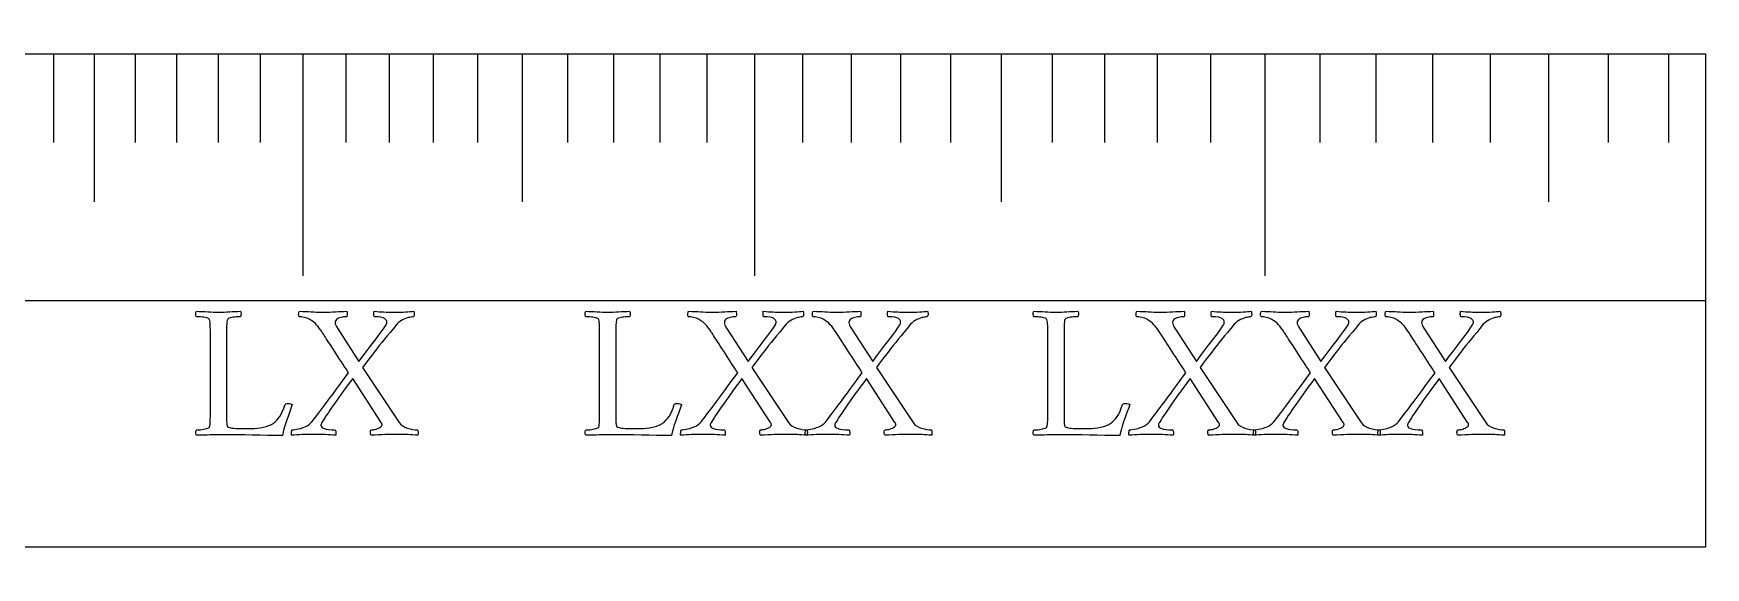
# Model space of a CAD drawing. Header units: millimetres. Extents: x -82 to 82, y -8 to 8.
# Drawn here: x 43.36 to 82.5, y -6.25 to 6.25 of the extents above; entities that cross this region are included whole.
import ezdxf

# ---------------------------------------------------------------- set-up
doc = ezdxf.new("R2010")
doc.units = ezdxf.units.MM
for name, color, linetype in [('CUT_OUTER', 1, 'Continuous'), ('ENGRAVE', 7, 'Continuous'), ('ENGRAVE_FINE', 8, 'Continuous'), ('GUIDE', 3, 'Continuous'), ('TEXT', 5, 'Continuous')]:
    doc.layers.add(name, color=color, linetype=linetype)

msp = doc.modelspace()

# ---------------------------------------------------------------- linework, layer by layer
at = {"layer": 'CUT_OUTER'}
for points in [[(5.1291, 6.2498), (5.6529, 5.775), (82.5, 5.775)], [(82.5, 5.775), (82.5, -5.775), (5.6529, -5.775), (5.1291, -6.2498)]]:
    msp.add_lwpolyline(points, dxfattribs=at)
at = {"layer": 'ENGRAVE'}
for points in [[(44.7818, 5.775), (44.7818, 2.31)], [(49.6666, 5.775), (49.6666, 0.5775)], [(54.804, 5.775), (54.804, 2.31)], [(60.2354, 5.775), (60.2354, 0.5775)], [(66.0093, 5.775), (66.0093, 2.31)], [(72.1835, 5.775), (72.1835, 0.5775)], [(78.8274, 5.775), (78.8274, 2.31)]]:
    msp.add_lwpolyline(points, dxfattribs=at)
at = {"layer": 'ENGRAVE_FINE'}
for points in [[(43.8319, 5.775), (43.8319, 3.696)], [(45.7403, 5.775), (45.7403, 3.696)], [(46.7078, 5.775), (46.7078, 3.696)], [(47.6844, 5.775), (47.6844, 3.696)], [(48.6706, 5.775), (48.6706, 3.696)], [(50.6726, 5.775), (50.6726, 3.696)], [(51.689, 5.775), (51.689, 3.696)], [(52.7162, 5.775), (52.7162, 3.696)], [(53.7544, 5.775), (53.7544, 3.696)], [(55.8653, 5.775), (55.8653, 3.696)], [(56.9387, 5.775), (56.9387, 3.696)], [(58.0246, 5.775), (58.0246, 3.696)], [(59.1233, 5.775), (59.1233, 3.696)], [(61.361, 5.775), (61.361, 3.696)], [(62.5008, 5.775), (62.5008, 3.696)], [(63.6552, 5.775), (63.6552, 3.696)], [(64.8245, 5.775), (64.8245, 3.696)], [(67.2101, 5.775), (67.2101, 3.696)], [(68.4274, 5.775), (68.4274, 3.696)], [(69.6617, 5.775), (69.6617, 3.696)], [(70.9135, 5.775), (70.9135, 3.696)], [(73.4723, 5.775), (73.4723, 3.696)], [(74.7804, 5.775), (74.7804, 3.696)], [(76.1085, 5.775), (76.1085, 3.696)], [(77.4573, 5.775), (77.4573, 3.696)], [(80.2196, 5.775), (80.2196, 3.696)], [(81.6347, 5.775), (81.6347, 3.696)]]:
    msp.add_lwpolyline(points, dxfattribs=at)
at = {"layer": 'GUIDE'}
msp.add_lwpolyline([(-82.5, 0), (82.5, 0)], dxfattribs=at)
at = {"layer": 'TEXT'}
for points in [[(47.8826, -2.6364), (47.8826, -2.6414), (47.8826, -2.6476), (47.8826, -2.6548), (47.8826, -2.6632), (47.8826, -2.6849), (47.8826, -2.7096), (47.8826, -2.7374), (47.8826, -2.7683), (47.8829, -2.8), (47.8838, -2.8303), (47.8852, -2.8592), (47.8871, -2.8868), (47.8899, -2.9108), (47.8938, -2.9292), (47.8988, -2.9421), (47.905, -2.9493), (47.9286, -2.9635), (47.9547, -2.9745), (47.9834, -2.9825), (48.0145, -2.9874), (48.0516, -2.9903), (48.0978, -2.9924), (48.1533, -2.9936), (48.218, -2.9941), (48.4639, -2.9941), (48.528, -2.9922), (48.5952, -2.9868), (48.6655, -2.9777), (48.7388, -2.965), (48.8099, -2.9484), (48.8735, -2.9276), (48.9295, -2.9025), (48.978, -2.8733), (49.0176, -2.8415), (49.0557, -2.804), (49.0925, -2.761), (49.1278, -2.7124), (49.1615, -2.6565), (49.1932, -2.5917), (49.223, -2.5179), (49.2508, -2.4352), (49.258, -2.4235), (49.2709, -2.4151), (49.2893, -2.41), (49.3134, -2.4084), (49.3502, -2.41), (49.3804, -2.4151), (49.4039, -2.4235), (49.4207, -2.4352), (49.3887, -2.526), (49.3553, -2.6196), (49.3205, -2.716), (49.2843, -2.8152), (49.2506, -2.9122), (49.2234, -3.0019), (49.2026, -3.0843), (49.1882, -3.1595), (49.0118, -3.1589), (48.8361, -3.1572), (48.6609, -3.1545), (48.4862, -3.1505), (48.3063, -3.1466), (48.1151, -3.1438), (47.9128, -3.1422), (47.6993, -3.1416), (47.6253, -3.142), (47.5551, -3.1433), (47.4889, -3.1454), (47.4266, -3.1483), (47.3657, -3.1512), (47.3037, -3.1533), (47.2405, -3.1546), (47.1762, -3.155), (47.1685, -3.1444), (47.1634, -3.1304), (47.1607, -3.1131), (47.1606, -3.0924), (47.1624, -3.0717), (47.1656, -3.0544), (47.1702, -3.0404), (47.1762, -3.0298), (47.1924, -3.0294), (47.2142, -3.0281), (47.2416, -3.0261), (47.2746, -3.0231), (47.3099, -3.0191), (47.3444, -3.0136), (47.3781, -3.0068), (47.411, -2.9985), (47.4396, -2.9893), (47.4607, -2.9795), (47.4742, -2.9692), (47.4803, -2.9583), (47.4882, -2.9295), (47.4942, -2.8968), (47.4983, -2.8602), (47.5004, -2.8197), (47.5014, -2.7764), (47.502, -2.7314), (47.5025, -2.6847), (47.5026, -2.6364), (47.5026, -0.772), (47.5025, -0.7235), (47.502, -0.6764), (47.5014, -0.6307), (47.5004, -0.5864), (47.4983, -0.5449), (47.4942, -0.5076), (47.4882, -0.4745), (47.4803, -0.4456), (47.4742, -0.433), (47.4607, -0.4221), (47.4396, -0.4129), (47.411, -0.4054), (47.3781, -0.3991), (47.3444, -0.3936), (47.3099, -0.389), (47.2746, -0.3852), (47.2416, -0.3823), (47.2142, -0.3802), (47.1924, -0.379), (47.1762, -0.3785), (47.1702, -0.3679), (47.1656, -0.354), (47.1624, -0.3366), (47.1606, -0.3159), (47.1607, -0.2953), (47.1634, -0.2779), (47.1685, -0.264), (47.1762, -0.2534), (47.243, -0.2557), (47.3092, -0.2584), (47.3749, -0.2613), (47.44, -0.2645), (47.5046, -0.2675), (47.5686, -0.2696), (47.632, -0.2708), (47.6949, -0.2712), (47.7593, -0.2708), (47.8228, -0.2696), (47.8856, -0.2675), (47.9475, -0.2645), (48.0096, -0.2613), (48.0732, -0.2584), (48.1382, -0.2557), (48.2046, -0.2534), (48.2122, -0.264), (48.2174, -0.2779), (48.2201, -0.2953), (48.2202, -0.3159), (48.2184, -0.3366), (48.2152, -0.354), (48.2106, -0.3679), (48.2046, -0.3785), (48.1883, -0.379), (48.1665, -0.3802), (48.1392, -0.3823), (48.1062, -0.3852), (48.071, -0.389), (48.0369, -0.3936), (48.0039, -0.3991), (47.9721, -0.4054), (47.9441, -0.4129), (47.9229, -0.4221), (47.9083, -0.433), (47.9005, -0.4456), (47.8945, -0.4696), (47.8899, -0.497), (47.8867, -0.5278), (47.8849, -0.5619), (47.8839, -0.5985), (47.8832, -0.6367), (47.8828, -0.6767), (47.8826, -0.7183), (47.8826, -0.725), (47.8826, -0.7317), (47.8826, -0.7385), (47.8826, -0.7452), (47.8826, -0.7519), (47.8826, -0.7586), (47.8826, -0.7653), (47.8826, -0.772)], [(50.136, -0.2712), (50.2148, -0.2708), (50.2903, -0.2696), (50.3624, -0.2675), (50.4311, -0.2645), (50.4979, -0.2613), (50.5641, -0.2584), (50.6298, -0.2557), (50.6949, -0.2534), (50.6988, -0.2645), (50.7016, -0.2802), (50.7033, -0.3003), (50.7038, -0.3249), (50.7027, -0.3484), (50.6994, -0.3651), (50.6938, -0.3752), (50.6859, -0.3785), (50.6683, -0.3792), (50.6468, -0.3813), (50.6214, -0.3848), (50.592, -0.3897), (50.5613, -0.3964), (50.5317, -0.4054), (50.5032, -0.4165), (50.4758, -0.43), (50.4523, -0.4463), (50.4356, -0.4663), (50.4255, -0.4899), (50.4222, -0.5171), (50.4255, -0.5437), (50.4356, -0.5741), (50.4523, -0.6085), (50.4758, -0.6468), (50.981, -1.4247), (51.0783, -1.2948), (51.1733, -1.1688), (51.266, -1.0467), (51.3566, -0.9285), (51.4399, -0.8187), (51.5108, -0.7217), (51.5695, -0.6376), (51.6159, -0.5663), (51.6219, -0.5551), (51.6265, -0.544), (51.6297, -0.5328), (51.6315, -0.5216), (51.6325, -0.5116), (51.6332, -0.5037), (51.6336, -0.4981), (51.6338, -0.4948), (51.6304, -0.4786), (51.6204, -0.4613), (51.6036, -0.4428), (51.5801, -0.4233), (51.5452, -0.4056), (51.4941, -0.3931), (51.4267, -0.3855), (51.3432, -0.383), (51.3372, -0.3778), (51.3326, -0.3668), (51.3293, -0.3499), (51.3275, -0.3271), (51.3271, -0.3032), (51.3281, -0.283), (51.3305, -0.2663), (51.3342, -0.2534), (51.3972, -0.2577), (51.4566, -0.2617), (51.5124, -0.2655), (51.5645, -0.269), (51.616, -0.2719), (51.6701, -0.274), (51.7267, -0.2753), (51.7858, -0.2757), (51.8674, -0.2752), (51.9423, -0.2735), (52.0105, -0.2707), (52.0719, -0.2668), (52.1275, -0.2626), (52.1781, -0.2589), (52.2237, -0.2559), (52.2642, -0.2534), (52.2682, -0.264), (52.2715, -0.2779), (52.2738, -0.2953), (52.2754, -0.3159), (52.2749, -0.3369), (52.2715, -0.3551), (52.2649, -0.3704), (52.2552, -0.383), (52.2431, -0.3837), (52.2245, -0.3858), (52.1995, -0.3893), (52.1681, -0.3942), (52.1326, -0.4015), (52.0954, -0.4121), (52.0566, -0.426), (52.0161, -0.4434), (51.9757, -0.4647), (51.9372, -0.4909), (51.9008, -0.5218), (51.8663, -0.5574), (51.7862, -0.6546), (51.7115, -0.7452), (51.642, -0.829), (51.5779, -0.9061), (51.5168, -0.9802), (51.4566, -1.0548), (51.3972, -1.1299), (51.3387, -1.2057), (51.2781, -1.2853), (51.2124, -1.3722), (51.1417, -1.4664), (51.066, -1.5678), (51.9244, -2.8555), (51.9599, -2.899), (52.0038, -2.9359), (52.056, -2.9661), (52.1166, -2.9896), (52.1801, -3.0072), (52.2407, -3.0198), (52.2986, -3.0273), (52.3536, -3.0298), (52.3593, -3.0407), (52.3631, -3.0555), (52.3649, -3.0743), (52.3648, -3.0969), (52.3635, -3.119), (52.362, -3.136), (52.3602, -3.148), (52.3581, -3.155), (52.2955, -3.1507), (52.2374, -3.1466), (52.1837, -3.1429), (52.1345, -3.1394), (52.0851, -3.1364), (52.0306, -3.1343), (51.9711, -3.1331), (51.9065, -3.1327), (51.8178, -3.1331), (51.7349, -3.1343), (51.658, -3.1364), (51.5868, -3.1394), (51.5157, -3.1429), (51.4387, -3.1466), (51.3559, -3.1507), (51.2672, -3.155), (51.2593, -3.1438), (51.2538, -3.1282), (51.2504, -3.1081), (51.2493, -3.0835), (51.2504, -3.06), (51.2538, -3.0432), (51.2593, -3.0332), (51.2672, -3.0298), (51.2827, -3.029), (51.3024, -3.0265), (51.3263, -3.0223), (51.3543, -3.0164), (51.3841, -3.0087), (51.413, -2.9991), (51.4411, -2.9875), (51.4684, -2.9739), (51.4918, -2.9587), (51.5086, -2.9421), (51.5187, -2.9241), (51.522, -2.9046), (51.5216, -2.8997), (51.5203, -2.894), (51.5182, -2.8875), (51.5153, -2.88), (51.5118, -2.8726), (51.508, -2.8661), (51.504, -2.8603), (51.4997, -2.8555), (50.8335, -1.8271), (50.7833, -1.8938), (50.7312, -1.9641), (50.6771, -2.038), (50.6211, -2.1155), (50.5645, -2.1945), (50.5088, -2.2726), (50.4539, -2.3498), (50.3998, -2.4262), (50.3481, -2.5), (50.3003, -2.5693), (50.2564, -2.6341), (50.2165, -2.6945), (50.1816, -2.7482), (50.1528, -2.7929), (50.1301, -2.8286), (50.1137, -2.8555), (50.1111, -2.8605), (50.1081, -2.8666), (50.1044, -2.8739), (50.1002, -2.8823), (50.0963, -2.8915), (50.0935, -2.9013), (50.0919, -2.9116), (50.0913, -2.9225), (50.096, -2.9422), (50.1103, -2.9611), (50.1341, -2.9791), (50.1673, -2.9963), (50.212, -3.011), (50.2701, -3.0214), (50.3417, -3.0277), (50.4266, -3.0298), (50.4326, -3.0407), (50.4372, -3.0555), (50.4405, -3.0743), (50.4423, -3.0969), (50.4427, -3.119), (50.4417, -3.136), (50.4393, -3.148), (50.4356, -3.155), (50.3749, -3.1507), (50.3137, -3.1466), (50.252, -3.1429), (50.1897, -3.1394), (50.1273, -3.1364), (50.0656, -3.1343), (50.0044, -3.1331), (49.9438, -3.1327), (49.8619, -3.1331), (49.7862, -3.1343), (49.7166, -3.1364), (49.6531, -3.1394), (49.5922, -3.1429), (49.5302, -3.1466), (49.467, -3.1507), (49.4028, -3.155), (49.3993, -3.1423), (49.3977, -3.1265), (49.3982, -3.1076), (49.4005, -3.0857), (49.4037, -3.0646), (49.4067, -3.0483), (49.4093, -3.0367), (49.4117, -3.0298), (49.4253, -3.0288), (49.448, -3.0259), (49.48, -3.021), (49.5213, -3.0142), (49.5679, -3.0047), (49.6163, -2.9918), (49.6663, -2.9756), (49.718, -2.9561), (49.7676, -2.9327), (49.8113, -2.9052), (49.8492, -2.8735), (49.8812, -2.8376), (49.9619, -2.7325), (50.0388, -2.6319), (50.1117, -2.5358), (50.1807, -2.4441), (50.2476, -2.3546), (50.3143, -2.2647), (50.3807, -2.1746), (50.4467, -2.0842), (50.5142, -1.9919), (50.5848, -1.8959), (50.6584, -1.7963), (50.7351, -1.693), (50.7087, -1.6504), (50.6787, -1.603), (50.645, -1.5509), (50.6077, -1.494), (50.5683, -1.4341), (50.5283, -1.3728), (50.4878, -1.31), (50.4467, -1.2459), (50.4059, -1.1822), (50.3663, -1.1207), (50.3277, -1.0615), (50.2903, -1.0045), (50.255, -0.9511), (50.2232, -0.9028), (50.1947, -0.8595), (50.1695, -0.8212), (50.149, -0.7899), (50.1343, -0.7675), (50.1255, -0.7541), (50.1226, -0.7496), (50.0872, -0.6946), (50.0527, -0.6457), (50.0191, -0.6029), (49.9862, -0.5663), (49.9523, -0.5336), (49.9153, -0.5026), (49.8752, -0.4733), (49.832, -0.4456), (49.8019, -0.429), (49.7699, -0.4149), (49.736, -0.4033), (49.7001, -0.3942), (49.6653, -0.3873), (49.6347, -0.3825), (49.6083, -0.3795), (49.5861, -0.3785), (49.5783, -0.3752), (49.5727, -0.3651), (49.5693, -0.3484), (49.5682, -0.3249), (49.5693, -0.3003), (49.5727, -0.2802), (49.5783, -0.2645), (49.5861, -0.2534), (49.6636, -0.2557), (49.7353, -0.2584), (49.8011, -0.2613), (49.861, -0.2645), (49.921, -0.2675), (49.9868, -0.2696), (50.0585, -0.2708), (50.136, -0.2712)], [(56.9939, -2.6364), (56.9939, -2.6414), (56.9939, -2.6476), (56.9939, -2.6548), (56.9939, -2.6632), (56.9939, -2.6849), (56.9939, -2.7096), (56.9939, -2.7374), (56.9939, -2.7683), (56.9942, -2.8), (56.995, -2.8303), (56.9964, -2.8592), (56.9984, -2.8868), (57.0012, -2.9108), (57.0051, -2.9292), (57.0101, -2.9421), (57.0163, -2.9493), (57.0399, -2.9635), (57.066, -2.9745), (57.0946, -2.9825), (57.1258, -2.9874), (57.1628, -2.9903), (57.2091, -2.9924), (57.2645, -2.9936), (57.3292, -2.9941), (57.5751, -2.9941), (57.6393, -2.9922), (57.7065, -2.9868), (57.7767, -2.9777), (57.8501, -2.965), (57.9212, -2.9484), (57.9848, -2.9276), (58.0408, -2.9025), (58.0893, -2.8733), (58.1288, -2.8415), (58.167, -2.804), (58.2037, -2.761), (58.2391, -2.7124), (58.2727, -2.6565), (58.3045, -2.5917), (58.3342, -2.5179), (58.362, -2.4352), (58.3693, -2.4235), (58.3821, -2.4151), (58.4006, -2.41), (58.4246, -2.4084), (58.4615, -2.41), (58.4917, -2.4151), (58.5151, -2.4235), (58.5319, -2.4352), (58.4999, -2.526), (58.4665, -2.6196), (58.4317, -2.716), (58.3956, -2.8152), (58.3619, -2.9122), (58.3346, -3.0019), (58.3138, -3.0843), (58.2994, -3.1595), (58.1231, -3.1589), (57.9473, -3.1572), (57.7721, -3.1545), (57.5975, -3.1505), (57.4175, -3.1466), (57.2264, -3.1438), (57.0241, -3.1422), (56.8106, -3.1416), (56.7365, -3.142), (56.6664, -3.1433), (56.6002, -3.1454), (56.5379, -3.1483), (56.4769, -3.1512), (56.4149, -3.1533), (56.3518, -3.1546), (56.2875, -3.155), (56.2798, -3.1444), (56.2746, -3.1304), (56.272, -3.1131), (56.2718, -3.0924), (56.2737, -3.0717), (56.2769, -3.0544), (56.2815, -3.0404), (56.2875, -3.0298), (56.3037, -3.0294), (56.3255, -3.0281), (56.3529, -3.0261), (56.3859, -3.0231), (56.4212, -3.0191), (56.4557, -3.0136), (56.4894, -3.0068), (56.5222, -2.9985), (56.5509, -2.9893), (56.572, -2.9795), (56.5855, -2.9692), (56.5915, -2.9583), (56.5995, -2.9295), (56.6055, -2.8968), (56.6095, -2.8602), (56.6116, -2.8197), (56.6126, -2.7764), (56.6133, -2.7314), (56.6137, -2.6847), (56.6139, -2.6364), (56.6139, -0.772), (56.6137, -0.7235), (56.6133, -0.6764), (56.6126, -0.6307), (56.6116, -0.5864), (56.6095, -0.5449), (56.6055, -0.5076), (56.5995, -0.4745), (56.5915, -0.4456), (56.5855, -0.433), (56.572, -0.4221), (56.5509, -0.4129), (56.5222, -0.4054), (56.4894, -0.3991), (56.4557, -0.3936), (56.4212, -0.389), (56.3859, -0.3852), (56.3529, -0.3823), (56.3255, -0.3802), (56.3037, -0.379), (56.2875, -0.3785), (56.2815, -0.3679), (56.2769, -0.354), (56.2737, -0.3366), (56.2718, -0.3159), (56.272, -0.2953), (56.2746, -0.2779), (56.2798, -0.264), (56.2875, -0.2534), (56.3543, -0.2557), (56.4205, -0.2584), (56.4862, -0.2613), (56.5513, -0.2645), (56.6158, -0.2675), (56.6798, -0.2696), (56.7432, -0.2708), (56.8061, -0.2712), (56.8705, -0.2708), (56.9341, -0.2696), (56.9968, -0.2675), (57.0587, -0.2645), (57.1209, -0.2613), (57.1845, -0.2584), (57.2494, -0.2557), (57.3158, -0.2534), (57.3235, -0.264), (57.3287, -0.2779), (57.3313, -0.2953), (57.3315, -0.3159), (57.3296, -0.3366), (57.3264, -0.354), (57.3218, -0.3679), (57.3158, -0.3785), (57.2996, -0.379), (57.2778, -0.3802), (57.2504, -0.3823), (57.2175, -0.3852), (57.1822, -0.389), (57.1482, -0.3936), (57.1152, -0.3991), (57.0833, -0.4054), (57.0554, -0.4129), (57.0341, -0.4221), (57.0196, -0.433), (57.0118, -0.4456), (57.0058, -0.4696), (57.0012, -0.497), (56.998, -0.5278), (56.9961, -0.5619), (56.9952, -0.5985), (56.9945, -0.6367), (56.994, -0.6767), (56.9939, -0.7183), (56.9939, -0.725), (56.9939, -0.7317), (56.9939, -0.7385), (56.9939, -0.7452), (56.9939, -0.7519), (56.9939, -0.7586), (56.9939, -0.7653), (56.9939, -0.772)], [(59.2473, -0.2712), (59.3261, -0.2708), (59.4015, -0.2696), (59.4736, -0.2675), (59.5424, -0.2645), (59.6091, -0.2613), (59.6754, -0.2584), (59.741, -0.2557), (59.8061, -0.2534), (59.8101, -0.2645), (59.8128, -0.2802), (59.8145, -0.3003), (59.8151, -0.3249), (59.814, -0.3484), (59.8106, -0.3651), (59.805, -0.3752), (59.7972, -0.3785), (59.7796, -0.3792), (59.7581, -0.3813), (59.7326, -0.3848), (59.7033, -0.3897), (59.6726, -0.3964), (59.643, -0.4054), (59.6144, -0.4165), (59.5871, -0.43), (59.5636, -0.4463), (59.5468, -0.4663), (59.5368, -0.4899), (59.5334, -0.5171), (59.5368, -0.5437), (59.5468, -0.5741), (59.5636, -0.6085), (59.5871, -0.6468), (60.0923, -1.4247), (60.1895, -1.2948), (60.2845, -1.1688), (60.3773, -1.0467), (60.4678, -0.9285), (60.5511, -0.8187), (60.6221, -0.7217), (60.6808, -0.6376), (60.7272, -0.5663), (60.7332, -0.5551), (60.7378, -0.544), (60.741, -0.5328), (60.7428, -0.5216), (60.7438, -0.5116), (60.7445, -0.5037), (60.7449, -0.4981), (60.745, -0.4948), (60.7417, -0.4786), (60.7316, -0.4613), (60.7149, -0.4428), (60.6914, -0.4233), (60.6565, -0.4056), (60.6053, -0.3931), (60.538, -0.3855), (60.4544, -0.383), (60.4484, -0.3778), (60.4438, -0.3668), (60.4406, -0.3499), (60.4388, -0.3271), (60.4384, -0.3032), (60.4393, -0.283), (60.4417, -0.2663), (60.4455, -0.2534), (60.5085, -0.2577), (60.5679, -0.2617), (60.6236, -0.2655), (60.6757, -0.269), (60.7273, -0.2719), (60.7814, -0.274), (60.838, -0.2753), (60.8971, -0.2757), (60.9787, -0.2752), (61.0535, -0.2735), (61.1217, -0.2707), (61.1832, -0.2668), (61.2388, -0.2626), (61.2894, -0.2589), (61.3349, -0.2559), (61.3755, -0.2534), (61.3795, -0.264), (61.3827, -0.2779), (61.3851, -0.2953), (61.3866, -0.3159), (61.3862, -0.3369), (61.3827, -0.3551), (61.3761, -0.3704), (61.3665, -0.383), (61.3544, -0.3837), (61.3358, -0.3858), (61.3108, -0.3893), (61.2793, -0.3942), (61.2438, -0.4015), (61.2067, -0.4121), (61.1678, -0.426), (61.1273, -0.4434), (61.0869, -0.4647), (61.0485, -0.4909), (61.012, -0.5218), (60.9775, -0.5574), (60.8975, -0.6546), (60.8227, -0.7452), (60.7533, -0.829), (60.6892, -0.9061), (60.6281, -0.9802), (60.5679, -1.0548), (60.5085, -1.1299), (60.45, -1.2057), (60.3893, -1.2853), (60.3237, -1.3722), (60.253, -1.4664), (60.1772, -1.5678), (61.0357, -2.8555), (61.0711, -2.899), (61.115, -2.9359), (61.1673, -2.9661), (61.2279, -2.9896), (61.2913, -3.0072), (61.352, -3.0198), (61.4098, -3.0273), (61.4649, -3.0298), (61.4706, -3.0407), (61.4744, -3.0555), (61.4762, -3.0743), (61.476, -3.0969), (61.4748, -3.119), (61.4733, -3.136), (61.4714, -3.148), (61.4693, -3.155), (61.4067, -3.1507), (61.3486, -3.1466), (61.295, -3.1429), (61.2458, -3.1394), (61.1963, -3.1364), (61.1418, -3.1343), (61.0823, -3.1331), (61.0178, -3.1327), (60.9291, -3.1331), (60.8462, -3.1343), (60.7692, -3.1364), (60.6981, -3.1394), (60.627, -3.1429), (60.55, -3.1466), (60.4671, -3.1507), (60.3784, -3.155), (60.3706, -3.1438), (60.365, -3.1282), (60.3617, -3.1081), (60.3605, -3.0835), (60.3617, -3.06), (60.365, -3.0432), (60.3706, -3.0332), (60.3784, -3.0298), (60.3939, -3.029), (60.4136, -3.0265), (60.4375, -3.0223), (60.4656, -3.0164), (60.4954, -3.0087), (60.5243, -2.9991), (60.5524, -2.9875), (60.5796, -2.9739), (60.6031, -2.9587), (60.6199, -2.9421), (60.6299, -2.9241), (60.6333, -2.9046), (60.6329, -2.8997), (60.6316, -2.894), (60.6295, -2.8875), (60.6266, -2.88), (60.6231, -2.8726), (60.6193, -2.8661), (60.6152, -2.8603), (60.6109, -2.8555), (59.9447, -1.8271), (59.8946, -1.8938), (59.8425, -1.9641), (59.7884, -2.038), (59.7324, -2.1155), (59.6758, -2.1945), (59.62, -2.2726), (59.5651, -2.3498), (59.5111, -2.4262), (59.4594, -2.5), (59.4116, -2.5693), (59.3677, -2.6341), (59.3277, -2.6945), (59.2928, -2.7482), (59.264, -2.7929), (59.2414, -2.8286), (59.2249, -2.8555), (59.2224, -2.8605), (59.2193, -2.8666), (59.2157, -2.8739), (59.2115, -2.8823), (59.2076, -2.8915), (59.2048, -2.9013), (59.2031, -2.9116), (59.2026, -2.9225), (59.2073, -2.9422), (59.2216, -2.9611), (59.2453, -2.9791), (59.2786, -2.9963), (59.3233, -3.011), (59.3814, -3.0214), (59.4529, -3.0277), (59.5379, -3.0298), (59.5439, -3.0407), (59.5485, -3.0555), (59.5517, -3.0743), (59.5535, -3.0969), (59.554, -3.119), (59.553, -3.136), (59.5506, -3.148), (59.5468, -3.155), (59.4862, -3.1507), (59.425, -3.1466), (59.3632, -3.1429), (59.3009, -3.1394), (59.2386, -3.1364), (59.1769, -3.1343), (59.1157, -3.1331), (59.055, -3.1327), (58.9731, -3.1331), (58.8974, -3.1343), (58.8278, -3.1364), (58.7644, -3.1394), (58.7035, -3.1429), (58.6415, -3.1466), (58.5783, -3.1507), (58.514, -3.155), (58.5105, -3.1423), (58.509, -3.1265), (58.5094, -3.1076), (58.5118, -3.0857), (58.515, -3.0646), (58.5179, -3.0483), (58.5206, -3.0367), (58.523, -3.0298), (58.5365, -3.0288), (58.5593, -3.0259), (58.5913, -3.021), (58.6325, -3.0142), (58.6792, -3.0047), (58.7275, -2.9918), (58.7775, -2.9756), (58.8292, -2.9561), (58.8788, -2.9327), (58.9226, -2.9052), (58.9604, -2.8735), (58.9924, -2.8376), (59.0732, -2.7325), (59.15, -2.6319), (59.223, -2.5358), (59.292, -2.4441), (59.3589, -2.3546), (59.4255, -2.2647), (59.4919, -2.1746), (59.558, -2.0842), (59.6255, -1.9919), (59.696, -1.8959), (59.7697, -1.7963), (59.8464, -1.693), (59.82, -1.6504), (59.7899, -1.603), (59.7563, -1.5509), (59.719, -1.494), (59.6796, -1.4341), (59.6396, -1.3728), (59.5991, -1.31), (59.558, -1.2459), (59.5172, -1.1822), (59.4775, -1.1207), (59.439, -1.0615), (59.4015, -1.0045), (59.3663, -0.9511), (59.3345, -0.9028), (59.306, -0.8595), (59.2808, -0.8212), (59.2603, -0.7899), (59.2456, -0.7675), (59.2368, -0.7541), (59.2339, -0.7496), (59.1985, -0.6946), (59.164, -0.6457), (59.1303, -0.6029), (59.0975, -0.5663), (59.0635, -0.5336), (59.0265, -0.5026), (58.9864, -0.4733), (58.9432, -0.4456), (58.9132, -0.429), (58.8812, -0.4149), (58.8473, -0.4033), (58.8114, -0.3942), (58.7766, -0.3873), (58.746, -0.3825), (58.7196, -0.3795), (58.6973, -0.3785), (58.6895, -0.3752), (58.6839, -0.3651), (58.6806, -0.3484), (58.6795, -0.3249), (58.6806, -0.3003), (58.6839, -0.2802), (58.6895, -0.2645), (58.6973, -0.2534), (58.7749, -0.2557), (58.8466, -0.2584), (58.9124, -0.2613), (58.9723, -0.2645), (59.0322, -0.2675), (59.0981, -0.2696), (59.1697, -0.2708), (59.2473, -0.2712)], [(62.1623, -0.2712), (62.2411, -0.2708), (62.3166, -0.2696), (62.3887, -0.2675), (62.4574, -0.2645), (62.5242, -0.2613), (62.5904, -0.2584), (62.6561, -0.2557), (62.7212, -0.2534), (62.7251, -0.2645), (62.7279, -0.2802), (62.7296, -0.3003), (62.7302, -0.3249), (62.729, -0.3484), (62.7257, -0.3651), (62.7201, -0.3752), (62.7123, -0.3785), (62.6947, -0.3792), (62.6731, -0.3813), (62.6477, -0.3848), (62.6184, -0.3897), (62.5876, -0.3964), (62.558, -0.4054), (62.5295, -0.4165), (62.5021, -0.43), (62.4787, -0.4463), (62.4619, -0.4663), (62.4518, -0.4899), (62.4485, -0.5171), (62.4518, -0.5437), (62.4619, -0.5741), (62.4787, -0.6085), (62.5021, -0.6468), (63.0074, -1.4247), (63.1046, -1.2948), (63.1996, -1.1688), (63.2924, -1.0467), (63.3829, -0.9285), (63.4662, -0.8187), (63.5372, -0.7217), (63.5958, -0.6376), (63.6422, -0.5663), (63.6482, -0.5551), (63.6528, -0.544), (63.6561, -0.5328), (63.6579, -0.5216), (63.6589, -0.5116), (63.6596, -0.5037), (63.66, -0.4981), (63.6601, -0.4948), (63.6568, -0.4786), (63.6467, -0.4613), (63.6299, -0.4428), (63.6065, -0.4233), (63.5715, -0.4056), (63.5204, -0.3931), (63.4531, -0.3855), (63.3695, -0.383), (63.3635, -0.3778), (63.3589, -0.3668), (63.3557, -0.3499), (63.3539, -0.3271), (63.3534, -0.3032), (63.3544, -0.283), (63.3568, -0.2663), (63.3606, -0.2534), (63.4236, -0.2577), (63.483, -0.2617), (63.5387, -0.2655), (63.5908, -0.269), (63.6424, -0.2719), (63.6964, -0.274), (63.753, -0.2753), (63.8121, -0.2757), (63.8937, -0.2752), (63.9686, -0.2735), (64.0368, -0.2707), (64.0983, -0.2668), (64.1539, -0.2626), (64.2045, -0.2589), (64.25, -0.2559), (64.2905, -0.2534), (64.2946, -0.264), (64.2978, -0.2779), (64.3002, -0.2953), (64.3017, -0.3159), (64.3013, -0.3369), (64.2978, -0.3551), (64.2912, -0.3704), (64.2816, -0.383), (64.2694, -0.3837), (64.2508, -0.3858), (64.2258, -0.3893), (64.1944, -0.3942), (64.1589, -0.4015), (64.1217, -0.4121), (64.0829, -0.426), (64.0424, -0.4434), (64.002, -0.4647), (63.9636, -0.4909), (63.9271, -0.5218), (63.8926, -0.5574), (63.8125, -0.6546), (63.7378, -0.7452), (63.6684, -0.829), (63.6042, -0.9061), (63.5432, -0.9802), (63.483, -1.0548), (63.4236, -1.1299), (63.365, -1.2057), (63.3044, -1.2853), (63.2387, -1.3722), (63.168, -1.4664), (63.0923, -1.5678), (63.9507, -2.8555), (63.9862, -2.899), (64.0301, -2.9359), (64.0823, -2.9661), (64.143, -2.9896), (64.2064, -3.0072), (64.267, -3.0198), (64.3249, -3.0273), (64.3799, -3.0298), (64.3857, -3.0407), (64.3894, -3.0555), (64.3913, -3.0743), (64.3911, -3.0969), (64.3899, -3.119), (64.3883, -3.136), (64.3865, -3.148), (64.3844, -3.155), (64.3218, -3.1507), (64.2637, -3.1466), (64.21, -3.1429), (64.1609, -3.1394), (64.1114, -3.1364), (64.0569, -3.1343), (63.9974, -3.1331), (63.9328, -3.1327), (63.8441, -3.1331), (63.7613, -3.1343), (63.6843, -3.1364), (63.6132, -3.1394), (63.5421, -3.1429), (63.4651, -3.1466), (63.3822, -3.1507), (63.2935, -3.155), (63.2857, -3.1438), (63.2801, -3.1282), (63.2767, -3.1081), (63.2756, -3.0835), (63.2767, -3.06), (63.2801, -3.0432), (63.2857, -3.0332), (63.2935, -3.0298), (63.309, -3.029), (63.3287, -3.0265), (63.3526, -3.0223), (63.3807, -3.0164), (63.4104, -3.0087), (63.4394, -2.9991), (63.4674, -2.9875), (63.4947, -2.9739), (63.5182, -2.9587), (63.5349, -2.9421), (63.545, -2.9241), (63.5483, -2.9046), (63.5479, -2.8997), (63.5467, -2.894), (63.5446, -2.8875), (63.5416, -2.88), (63.5381, -2.8726), (63.5344, -2.8661), (63.5303, -2.8603), (63.526, -2.8555), (62.8598, -1.8271), (62.8097, -1.8938), (62.7575, -1.9641), (62.7035, -2.038), (62.6474, -2.1155), (62.5909, -2.1945), (62.5351, -2.2726), (62.4802, -2.3498), (62.4261, -2.4262), (62.3744, -2.5), (62.3266, -2.5693), (62.2828, -2.6341), (62.2428, -2.6945), (62.2079, -2.7482), (62.1791, -2.7929), (62.1565, -2.8286), (62.14, -2.8555), (62.1375, -2.8605), (62.1344, -2.8666), (62.1308, -2.8739), (62.1266, -2.8823), (62.1227, -2.8915), (62.1199, -2.9013), (62.1182, -2.9116), (62.1176, -2.9225), (62.1224, -2.9422), (62.1366, -2.9611), (62.1604, -2.9791), (62.1936, -2.9963), (62.2383, -3.011), (62.2965, -3.0214), (62.368, -3.0277), (62.453, -3.0298), (62.459, -3.0407), (62.4636, -3.0555), (62.4668, -3.0743), (62.4686, -3.0969), (62.469, -3.119), (62.468, -3.136), (62.4657, -3.148), (62.4619, -3.155), (62.4013, -3.1507), (62.3401, -3.1466), (62.2783, -3.1429), (62.216, -3.1394), (62.1537, -3.1364), (62.0919, -3.1343), (62.0307, -3.1331), (61.9701, -3.1327), (61.8882, -3.1331), (61.8125, -3.1343), (61.7429, -3.1364), (61.6795, -3.1394), (61.6186, -3.1429), (61.5565, -3.1466), (61.4934, -3.1507), (61.4291, -3.155), (61.4256, -3.1423), (61.4241, -3.1265), (61.4245, -3.1076), (61.4269, -3.0857), (61.4301, -3.0646), (61.433, -3.0483), (61.4357, -3.0367), (61.438, -3.0298), (61.4516, -3.0288), (61.4744, -3.0259), (61.5064, -3.021), (61.5476, -3.0142), (61.5942, -3.0047), (61.6426, -2.9918), (61.6926, -2.9756), (61.7443, -2.9561), (61.7939, -2.9327), (61.8376, -2.9052), (61.8755, -2.8735), (61.9075, -2.8376), (61.9883, -2.7325), (62.0651, -2.6319), (62.138, -2.5358), (62.2071, -2.4441), (62.274, -2.3546), (62.3406, -2.2647), (62.407, -2.1746), (62.4731, -2.0842), (62.5406, -1.9919), (62.6111, -1.8959), (62.6847, -1.7963), (62.7615, -1.693), (62.735, -1.6504), (62.705, -1.603), (62.6713, -1.5509), (62.634, -1.494), (62.5946, -1.4341), (62.5547, -1.3728), (62.5141, -1.31), (62.4731, -1.2459), (62.4323, -1.1822), (62.3926, -1.1207), (62.354, -1.0615), (62.3166, -1.0045), (62.2814, -0.9511), (62.2495, -0.9028), (62.221, -0.8595), (62.1959, -0.8212), (62.1753, -0.7899), (62.1607, -0.7675), (62.1519, -0.7541), (62.1489, -0.7496), (62.1136, -0.6946), (62.0791, -0.6457), (62.0454, -0.6029), (62.0126, -0.5663), (61.9786, -0.5336), (61.9416, -0.5026), (61.9015, -0.4733), (61.8583, -0.4456), (61.8283, -0.429), (61.7963, -0.4149), (61.7623, -0.4033), (61.7264, -0.3942), (61.6916, -0.3873), (61.661, -0.3825), (61.6346, -0.3795), (61.6124, -0.3785), (61.6046, -0.3752), (61.599, -0.3651), (61.5956, -0.3484), (61.5945, -0.3249), (61.5956, -0.3003), (61.599, -0.2802), (61.6046, -0.2645), (61.6124, -0.2534), (61.69, -0.2557), (61.7616, -0.2584), (61.8274, -0.2613), (61.8874, -0.2645), (61.9473, -0.2675), (62.0131, -0.2696), (62.0848, -0.2708), (62.1623, -0.2712)], [(67.4846, -2.6364), (67.4846, -2.6414), (67.4846, -2.6476), (67.4846, -2.6548), (67.4846, -2.6632), (67.4846, -2.6849), (67.4846, -2.7096), (67.4846, -2.7374), (67.4846, -2.7683), (67.4848, -2.8), (67.4857, -2.8303), (67.4871, -2.8592), (67.489, -2.8868), (67.4918, -2.9108), (67.4957, -2.9292), (67.5008, -2.9421), (67.5069, -2.9493), (67.5305, -2.9635), (67.5567, -2.9745), (67.5853, -2.9825), (67.6165, -2.9874), (67.6535, -2.9903), (67.6997, -2.9924), (67.7552, -2.9936), (67.8199, -2.9941), (68.0658, -2.9941), (68.1299, -2.9922), (68.1971, -2.9868), (68.2674, -2.9777), (68.3407, -2.965), (68.4119, -2.9484), (68.4754, -2.9276), (68.5315, -2.9025), (68.5799, -2.8733), (68.6195, -2.8415), (68.6576, -2.804), (68.6944, -2.761), (68.7297, -2.7124), (68.7634, -2.6565), (68.7951, -2.5917), (68.8249, -2.5179), (68.8527, -2.4352), (68.8599, -2.4235), (68.8728, -2.4151), (68.8912, -2.41), (68.9153, -2.4084), (68.9522, -2.41), (68.9823, -2.4151), (69.0058, -2.4235), (69.0226, -2.4352), (68.9906, -2.526), (68.9572, -2.6196), (68.9224, -2.716), (68.8862, -2.8152), (68.8525, -2.9122), (68.8253, -3.0019), (68.8045, -3.0843), (68.7901, -3.1595), (68.6138, -3.1589), (68.438, -3.1572), (68.2628, -3.1545), (68.0881, -3.1505), (67.9082, -3.1466), (67.717, -3.1438), (67.5147, -3.1422), (67.3012, -3.1416), (67.2272, -3.142), (67.1571, -3.1433), (67.0908, -3.1454), (67.0285, -3.1483), (66.9676, -3.1512), (66.9056, -3.1533), (66.8424, -3.1546), (66.7781, -3.155), (66.7705, -3.1444), (66.7653, -3.1304), (66.7626, -3.1131), (66.7625, -3.0924), (66.7643, -3.0717), (66.7675, -3.0544), (66.7721, -3.0404), (66.7781, -3.0298), (66.7944, -3.0294), (66.8161, -3.0281), (66.8435, -3.0261), (66.8765, -3.0231), (66.9119, -3.0191), (66.9464, -3.0136), (66.98, -3.0068), (67.0129, -2.9985), (67.0415, -2.9893), (67.0626, -2.9795), (67.0762, -2.9692), (67.0822, -2.9583), (67.0901, -2.9295), (67.0961, -2.8968), (67.1002, -2.8602), (67.1023, -2.8197), (67.1033, -2.7764), (67.104, -2.7314), (67.1044, -2.6847), (67.1045, -2.6364), (67.1045, -0.772), (67.1044, -0.7235), (67.104, -0.6764), (67.1033, -0.6307), (67.1023, -0.5864), (67.1002, -0.5449), (67.0961, -0.5076), (67.0901, -0.4745), (67.0822, -0.4456), (67.0762, -0.433), (67.0626, -0.4221), (67.0415, -0.4129), (67.0129, -0.4054), (66.98, -0.3991), (66.9464, -0.3936), (66.9119, -0.389), (66.8765, -0.3852), (66.8435, -0.3823), (66.8161, -0.3802), (66.7944, -0.379), (66.7781, -0.3785), (66.7721, -0.3679), (66.7675, -0.354), (66.7643, -0.3366), (66.7625, -0.3159), (66.7626, -0.2953), (66.7653, -0.2779), (66.7705, -0.264), (66.7781, -0.2534), (66.8449, -0.2557), (66.9112, -0.2584), (66.9768, -0.2613), (67.0419, -0.2645), (67.1065, -0.2675), (67.1705, -0.2696), (67.2339, -0.2708), (67.2968, -0.2712), (67.3612, -0.2708), (67.4248, -0.2696), (67.4875, -0.2675), (67.5494, -0.2645), (67.6116, -0.2613), (67.6751, -0.2584), (67.7401, -0.2557), (67.8065, -0.2534), (67.8142, -0.264), (67.8193, -0.2779), (67.822, -0.2953), (67.8221, -0.3159), (67.8203, -0.3366), (67.8171, -0.354), (67.8125, -0.3679), (67.8065, -0.3785), (67.7903, -0.379), (67.7685, -0.3802), (67.7411, -0.3823), (67.7081, -0.3852), (67.6729, -0.389), (67.6388, -0.3936), (67.6058, -0.3991), (67.574, -0.4054), (67.546, -0.4129), (67.5248, -0.4221), (67.5103, -0.433), (67.5024, -0.4456), (67.4964, -0.4696), (67.4918, -0.497), (67.4886, -0.5278), (67.4868, -0.5619), (67.4858, -0.5985), (67.4851, -0.6367), (67.4847, -0.6767), (67.4846, -0.7183), (67.4846, -0.725), (67.4846, -0.7317), (67.4846, -0.7385), (67.4846, -0.7452), (67.4846, -0.7519), (67.4846, -0.7586), (67.4846, -0.7653), (67.4846, -0.772)], [(69.7379, -0.2712), (69.8167, -0.2708), (69.8922, -0.2696), (69.9643, -0.2675), (70.033, -0.2645), (70.0998, -0.2613), (70.166, -0.2584), (70.2317, -0.2557), (70.2968, -0.2534), (70.3007, -0.2645), (70.3035, -0.2802), (70.3052, -0.3003), (70.3057, -0.3249), (70.3046, -0.3484), (70.3013, -0.3651), (70.2957, -0.3752), (70.2879, -0.3785), (70.2703, -0.3792), (70.2487, -0.3813), (70.2233, -0.3848), (70.194, -0.3897), (70.1632, -0.3964), (70.1336, -0.4054), (70.1051, -0.4165), (70.0777, -0.43), (70.0542, -0.4463), (70.0375, -0.4663), (70.0274, -0.4899), (70.0241, -0.5171), (70.0274, -0.5437), (70.0375, -0.5741), (70.0542, -0.6085), (70.0777, -0.6468), (70.5829, -1.4247), (70.6802, -1.2948), (70.7752, -1.1688), (70.868, -1.0467), (70.9585, -0.9285), (71.0418, -0.8187), (71.1127, -0.7217), (71.1714, -0.6376), (71.2178, -0.5663), (71.2238, -0.5551), (71.2284, -0.544), (71.2316, -0.5328), (71.2335, -0.5216), (71.2344, -0.5116), (71.2351, -0.5037), (71.2356, -0.4981), (71.2357, -0.4948), (71.2323, -0.4786), (71.2223, -0.4613), (71.2055, -0.4428), (71.182, -0.4233), (71.1471, -0.4056), (71.096, -0.3931), (71.0286, -0.3855), (70.9451, -0.383), (70.9391, -0.3778), (70.9345, -0.3668), (70.9313, -0.3499), (70.9294, -0.3271), (70.929, -0.3032), (70.93, -0.283), (70.9324, -0.2663), (70.9361, -0.2534), (70.9992, -0.2577), (71.0585, -0.2617), (71.1143, -0.2655), (71.1664, -0.269), (71.218, -0.2719), (71.272, -0.274), (71.3286, -0.2753), (71.3877, -0.2757), (71.4693, -0.2752), (71.5442, -0.2735), (71.6124, -0.2707), (71.6739, -0.2668), (71.7295, -0.2626), (71.78, -0.2589), (71.8256, -0.2559), (71.8661, -0.2534), (71.8702, -0.264), (71.8734, -0.2779), (71.8757, -0.2953), (71.8773, -0.3159), (71.8769, -0.3369), (71.8734, -0.3551), (71.8668, -0.3704), (71.8572, -0.383), (71.845, -0.3837), (71.8264, -0.3858), (71.8014, -0.3893), (71.77, -0.3942), (71.7345, -0.4015), (71.6973, -0.4121), (71.6585, -0.426), (71.618, -0.4434), (71.5776, -0.4647), (71.5392, -0.4909), (71.5027, -0.5218), (71.4682, -0.5574), (71.3881, -0.6546), (71.3134, -0.7452), (71.2439, -0.829), (71.1798, -0.9061), (71.1188, -0.9802), (71.0585, -1.0548), (70.9992, -1.1299), (70.9406, -1.2057), (70.88, -1.2853), (70.8143, -1.3722), (70.7436, -1.4664), (70.6679, -1.5678), (71.5263, -2.8555), (71.5618, -2.899), (71.6057, -2.9359), (71.6579, -2.9661), (71.7186, -2.9896), (71.782, -3.0072), (71.8426, -3.0198), (71.9005, -3.0273), (71.9555, -3.0298), (71.9613, -3.0407), (71.965, -3.0555), (71.9668, -3.0743), (71.9667, -3.0969), (71.9654, -3.119), (71.9639, -3.136), (71.9621, -3.148), (71.96, -3.155), (71.8974, -3.1507), (71.8393, -3.1466), (71.7856, -3.1429), (71.7364, -3.1394), (71.687, -3.1364), (71.6325, -3.1343), (71.573, -3.1331), (71.5084, -3.1327), (71.4197, -3.1331), (71.3369, -3.1343), (71.2599, -3.1364), (71.1888, -3.1394), (71.1176, -3.1429), (71.0407, -3.1466), (70.9578, -3.1507), (70.8691, -3.155), (70.8613, -3.1438), (70.8557, -3.1282), (70.8523, -3.1081), (70.8512, -3.0835), (70.8523, -3.06), (70.8557, -3.0432), (70.8613, -3.0332), (70.8691, -3.0298), (70.8846, -3.029), (70.9043, -3.0265), (70.9282, -3.0223), (70.9563, -3.0164), (70.986, -3.0087), (71.0149, -2.9991), (71.043, -2.9875), (71.0703, -2.9739), (71.0937, -2.9587), (71.1105, -2.9421), (71.1206, -2.9241), (71.1239, -2.9046), (71.1235, -2.8997), (71.1222, -2.894), (71.1202, -2.8875), (71.1172, -2.88), (71.1137, -2.8726), (71.11, -2.8661), (71.1059, -2.8603), (71.1016, -2.8555), (70.4354, -1.8271), (70.3852, -1.8938), (70.3331, -1.9641), (70.2791, -2.038), (70.223, -2.1155), (70.1664, -2.1945), (70.1107, -2.2726), (70.0558, -2.3498), (70.0017, -2.4262), (69.95, -2.5), (69.9022, -2.5693), (69.8584, -2.6341), (69.8184, -2.6945), (69.7835, -2.7482), (69.7547, -2.7929), (69.7321, -2.8286), (69.7156, -2.8555), (69.7131, -2.8605), (69.71, -2.8666), (69.7064, -2.8739), (69.7022, -2.8823), (69.6982, -2.8915), (69.6955, -2.9013), (69.6938, -2.9116), (69.6932, -2.9225), (69.698, -2.9422), (69.7122, -2.9611), (69.736, -2.9791), (69.7692, -2.9963), (69.8139, -3.011), (69.8721, -3.0214), (69.9436, -3.0277), (70.0285, -3.0298), (70.0345, -3.0407), (70.0392, -3.0555), (70.0424, -3.0743), (70.0442, -3.0969), (70.0446, -3.119), (70.0436, -3.136), (70.0413, -3.148), (70.0375, -3.155), (69.9768, -3.1507), (69.9156, -3.1466), (69.8539, -3.1429), (69.7916, -3.1394), (69.7293, -3.1364), (69.6675, -3.1343), (69.6063, -3.1331), (69.5457, -3.1327), (69.4638, -3.1331), (69.3881, -3.1343), (69.3185, -3.1364), (69.2551, -3.1394), (69.1941, -3.1429), (69.1321, -3.1466), (69.069, -3.1507), (69.0047, -3.155), (69.0012, -3.1423), (68.9997, -3.1265), (69.0001, -3.1076), (69.0025, -3.0857), (69.0057, -3.0646), (69.0086, -3.0483), (69.0113, -3.0367), (69.0136, -3.0298), (69.0272, -3.0288), (69.05, -3.0259), (69.082, -3.021), (69.1232, -3.0142), (69.1698, -3.0047), (69.2182, -2.9918), (69.2682, -2.9756), (69.3199, -2.9561), (69.3695, -2.9327), (69.4132, -2.9052), (69.4511, -2.8735), (69.4831, -2.8376), (69.5638, -2.7325), (69.6407, -2.6319), (69.7136, -2.5358), (69.7826, -2.4441), (69.8496, -2.3546), (69.9162, -2.2647), (69.9826, -2.1746), (70.0487, -2.0842), (70.1161, -1.9919), (70.1867, -1.8959), (70.2603, -1.7963), (70.337, -1.693), (70.3106, -1.6504), (70.2806, -1.603), (70.2469, -1.5509), (70.2096, -1.494), (70.1702, -1.4341), (70.1303, -1.3728), (70.0897, -1.31), (70.0487, -1.2459), (70.0079, -1.1822), (69.9682, -1.1207), (69.9296, -1.0615), (69.8922, -1.0045), (69.857, -0.9511), (69.8251, -0.9028), (69.7966, -0.8595), (69.7715, -0.8212), (69.7509, -0.7899), (69.7362, -0.7675), (69.7274, -0.7541), (69.7245, -0.7496), (69.6892, -0.6946), (69.6547, -0.6457), (69.621, -0.6029), (69.5881, -0.5663), (69.5542, -0.5336), (69.5172, -0.5026), (69.4771, -0.4733), (69.4339, -0.4456), (69.4039, -0.429), (69.3719, -0.4149), (69.3379, -0.4033), (69.302, -0.3942), (69.2672, -0.3873), (69.2366, -0.3825), (69.2102, -0.3795), (69.188, -0.3785), (69.1802, -0.3752), (69.1746, -0.3651), (69.1712, -0.3484), (69.1701, -0.3249), (69.1712, -0.3003), (69.1746, -0.2802), (69.1802, -0.2645), (69.188, -0.2534), (69.2655, -0.2557), (69.3372, -0.2584), (69.403, -0.2613), (69.463, -0.2645), (69.5229, -0.2675), (69.5887, -0.2696), (69.6604, -0.2708), (69.7379, -0.2712)], [(72.653, -0.2712), (72.7318, -0.2708), (72.8072, -0.2696), (72.8793, -0.2675), (72.9481, -0.2645), (73.0149, -0.2613), (73.0811, -0.2584), (73.1468, -0.2557), (73.2119, -0.2534), (73.2158, -0.2645), (73.2186, -0.2802), (73.2203, -0.3003), (73.2208, -0.3249), (73.2197, -0.3484), (73.2163, -0.3651), (73.2108, -0.3752), (73.2029, -0.3785), (73.1853, -0.3792), (73.1638, -0.3813), (73.1384, -0.3848), (73.109, -0.3897), (73.0783, -0.3964), (73.0487, -0.4054), (73.0202, -0.4165), (72.9928, -0.43), (72.9693, -0.4463), (72.9526, -0.4663), (72.9425, -0.4899), (72.9391, -0.5171), (72.9425, -0.5437), (72.9526, -0.5741), (72.9693, -0.6085), (72.9928, -0.6468), (73.498, -1.4247), (73.5953, -1.2948), (73.6903, -1.1688), (73.783, -1.0467), (73.8736, -0.9285), (73.9568, -0.8187), (74.0278, -0.7217), (74.0865, -0.6376), (74.1329, -0.5663), (74.1389, -0.5551), (74.1435, -0.544), (74.1467, -0.5328), (74.1485, -0.5216), (74.1495, -0.5116), (74.1502, -0.5037), (74.1506, -0.4981), (74.1508, -0.4948), (74.1474, -0.4786), (74.1374, -0.4613), (74.1206, -0.4428), (74.0971, -0.4233), (74.0622, -0.4056), (74.0111, -0.3931), (73.9437, -0.3855), (73.8602, -0.383), (73.8542, -0.3778), (73.8495, -0.3668), (73.8463, -0.3499), (73.8445, -0.3271), (73.8441, -0.3032), (73.8451, -0.283), (73.8474, -0.2663), (73.8512, -0.2534), (73.9142, -0.2577), (73.9736, -0.2617), (74.0294, -0.2655), (74.0815, -0.269), (74.133, -0.2719), (74.1871, -0.274), (74.2437, -0.2753), (74.3028, -0.2757), (74.3844, -0.2752), (74.4593, -0.2735), (74.5275, -0.2707), (74.5889, -0.2668), (74.6445, -0.2626), (74.6951, -0.2589), (74.7407, -0.2559), (74.7812, -0.2534), (74.7852, -0.264), (74.7884, -0.2779), (74.7908, -0.2953), (74.7924, -0.3159), (74.7919, -0.3369), (74.7884, -0.3551), (74.7819, -0.3704), (74.7722, -0.383), (74.7601, -0.3837), (74.7415, -0.3858), (74.7165, -0.3893), (74.6851, -0.3942), (74.6496, -0.4015), (74.6124, -0.4121), (74.5736, -0.426), (74.533, -0.4434), (74.4927, -0.4647), (74.4542, -0.4909), (74.4178, -0.5218), (74.3833, -0.5574), (74.3032, -0.6546), (74.2285, -0.7452), (74.159, -0.829), (74.0949, -0.9061), (74.0338, -0.9802), (73.9736, -1.0548), (73.9142, -1.1299), (73.8557, -1.2057), (73.7951, -1.2853), (73.7294, -1.3722), (73.6587, -1.4664), (73.583, -1.5678), (74.4414, -2.8555), (74.4769, -2.899), (74.5207, -2.9359), (74.573, -2.9661), (74.6336, -2.9896), (74.6971, -3.0072), (74.7577, -3.0198), (74.8155, -3.0273), (74.8706, -3.0298), (74.8763, -3.0407), (74.8801, -3.0555), (74.8819, -3.0743), (74.8818, -3.0969), (74.8805, -3.119), (74.879, -3.136), (74.8772, -3.148), (74.8751, -3.155), (74.8125, -3.1507), (74.7544, -3.1466), (74.7007, -3.1429), (74.6515, -3.1394), (74.6021, -3.1364), (74.5476, -3.1343), (74.4881, -3.1331), (74.4235, -3.1327), (74.3348, -3.1331), (74.2519, -3.1343), (74.1749, -3.1364), (74.1038, -3.1394), (74.0327, -3.1429), (73.9557, -3.1466), (73.8729, -3.1507), (73.7842, -3.155), (73.7763, -3.1438), (73.7707, -3.1282), (73.7674, -3.1081), (73.7663, -3.0835), (73.7674, -3.06), (73.7707, -3.0432), (73.7763, -3.0332), (73.7842, -3.0298), (73.7997, -3.029), (73.8194, -3.0265), (73.8433, -3.0223), (73.8713, -3.0164), (73.9011, -3.0087), (73.93, -2.9991), (73.9581, -2.9875), (73.9853, -2.9739), (74.0088, -2.9587), (74.0256, -2.9421), (74.0356, -2.9241), (74.039, -2.9046), (74.0386, -2.8997), (74.0373, -2.894), (74.0352, -2.8875), (74.0323, -2.88), (74.0288, -2.8726), (74.025, -2.8661), (74.021, -2.8603), (74.0166, -2.8555), (73.3505, -1.8271), (73.3003, -1.8938), (73.2482, -1.9641), (73.1941, -2.038), (73.1381, -2.1155), (73.0815, -2.1945), (73.0258, -2.2726), (72.9709, -2.3498), (72.9168, -2.4262), (72.8651, -2.5), (72.8173, -2.5693), (72.7734, -2.6341), (72.7335, -2.6945), (72.6985, -2.7482), (72.6698, -2.7929), (72.6471, -2.8286), (72.6306, -2.8555), (72.6281, -2.8605), (72.6251, -2.8666), (72.6214, -2.8739), (72.6172, -2.8823), (72.6133, -2.8915), (72.6105, -2.9013), (72.6088, -2.9116), (72.6083, -2.9225), (72.613, -2.9422), (72.6273, -2.9611), (72.651, -2.9791), (72.6843, -2.9963), (72.729, -3.011), (72.7871, -3.0214), (72.8587, -3.0277), (72.9436, -3.0298), (72.9496, -3.0407), (72.9542, -3.0555), (72.9574, -3.0743), (72.9593, -3.0969), (72.9597, -3.119), (72.9587, -3.136), (72.9563, -3.148), (72.9526, -3.155), (72.8919, -3.1507), (72.8307, -3.1466), (72.769, -3.1429), (72.7066, -3.1394), (72.6443, -3.1364), (72.5826, -3.1343), (72.5214, -3.1331), (72.4607, -3.1327), (72.3789, -3.1331), (72.3031, -3.1343), (72.2336, -3.1364), (72.1701, -3.1394), (72.1092, -3.1429), (72.0472, -3.1466), (71.984, -3.1507), (71.9198, -3.155), (71.9163, -3.1423), (71.9147, -3.1265), (71.9151, -3.1076), (71.9175, -3.0857), (71.9207, -3.0646), (71.9237, -3.0483), (71.9263, -3.0367), (71.9287, -3.0298), (71.9423, -3.0288), (71.965, -3.0259), (71.997, -3.021), (72.0382, -3.0142), (72.0849, -3.0047), (72.1332, -2.9918), (72.1833, -2.9756), (72.235, -2.9561), (72.2846, -2.9327), (72.3283, -2.9052), (72.3662, -2.8735), (72.3982, -2.8376), (72.4789, -2.7325), (72.5558, -2.6319), (72.6287, -2.5358), (72.6977, -2.4441), (72.7646, -2.3546), (72.8313, -2.2647), (72.8976, -2.1746), (72.9637, -2.0842), (73.0312, -1.9919), (73.1018, -1.8959), (73.1754, -1.7963), (73.2521, -1.693), (73.2257, -1.6504), (73.1957, -1.603), (73.162, -1.5509), (73.1247, -1.494), (73.0853, -1.4341), (73.0453, -1.3728), (73.0048, -1.31), (72.9637, -1.2459), (72.9229, -1.1822), (72.8833, -1.1207), (72.8447, -1.0615), (72.8072, -1.0045), (72.772, -0.9511), (72.7402, -0.9028), (72.7117, -0.8595), (72.6865, -0.8212), (72.666, -0.7899), (72.6513, -0.7675), (72.6425, -0.7541), (72.6396, -0.7496), (72.6042, -0.6946), (72.5697, -0.6457), (72.5361, -0.6029), (72.5032, -0.5663), (72.4693, -0.5336), (72.4322, -0.5026), (72.3921, -0.4733), (72.349, -0.4456), (72.3189, -0.429), (72.2869, -0.4149), (72.253, -0.4033), (72.2171, -0.3942), (72.1823, -0.3873), (72.1517, -0.3825), (72.1253, -0.3795), (72.1031, -0.3785), (72.0952, -0.3752), (72.0897, -0.3651), (72.0863, -0.3484), (72.0852, -0.3249), (72.0863, -0.3003), (72.0897, -0.2802), (72.0952, -0.2645), (72.1031, -0.2534), (72.1806, -0.2557), (72.2523, -0.2584), (72.3181, -0.2613), (72.378, -0.2645), (72.438, -0.2675), (72.5038, -0.2696), (72.5755, -0.2708), (72.653, -0.2712)], [(75.5681, -0.2712), (75.6469, -0.2708), (75.7223, -0.2696), (75.7944, -0.2675), (75.8632, -0.2645), (75.9299, -0.2613), (75.9962, -0.2584), (76.0618, -0.2557), (76.1269, -0.2534), (76.1309, -0.2645), (76.1336, -0.2802), (76.1353, -0.3003), (76.1359, -0.3249), (76.1348, -0.3484), (76.1314, -0.3651), (76.1258, -0.3752), (76.118, -0.3785), (76.1004, -0.3792), (76.0789, -0.3813), (76.0534, -0.3848), (76.0241, -0.3897), (75.9934, -0.3964), (75.9637, -0.4054), (75.9352, -0.4165), (75.9079, -0.43), (75.8844, -0.4463), (75.8676, -0.4663), (75.8576, -0.4899), (75.8542, -0.5171), (75.8576, -0.5437), (75.8676, -0.5741), (75.8844, -0.6085), (75.9079, -0.6468), (76.4131, -1.4247), (76.5103, -1.2948), (76.6053, -1.1688), (76.6981, -1.0467), (76.7886, -0.9285), (76.8719, -0.8187), (76.9429, -0.7217), (77.0016, -0.6376), (77.048, -0.5663), (77.054, -0.5551), (77.0586, -0.544), (77.0618, -0.5328), (77.0636, -0.5216), (77.0646, -0.5116), (77.0653, -0.5037), (77.0657, -0.4981), (77.0658, -0.4948), (77.0625, -0.4786), (77.0524, -0.4613), (77.0357, -0.4428), (77.0122, -0.4233), (76.9773, -0.4056), (76.9261, -0.3931), (76.8588, -0.3855), (76.7752, -0.383), (76.7692, -0.3778), (76.7646, -0.3668), (76.7614, -0.3499), (76.7596, -0.3271), (76.7592, -0.3032), (76.7601, -0.283), (76.7625, -0.2663), (76.7663, -0.2534), (76.8293, -0.2577), (76.8887, -0.2617), (76.9444, -0.2655), (76.9965, -0.269), (77.0481, -0.2719), (77.1022, -0.274), (77.1588, -0.2753), (77.2179, -0.2757), (77.2995, -0.2752), (77.3743, -0.2735), (77.4425, -0.2707), (77.504, -0.2668), (77.5596, -0.2626), (77.6102, -0.2589), (77.6557, -0.2559), (77.6962, -0.2534), (77.7003, -0.264), (77.7035, -0.2779), (77.7059, -0.2953), (77.7074, -0.3159), (77.707, -0.3369), (77.7035, -0.3551), (77.6969, -0.3704), (77.6873, -0.383), (77.6752, -0.3837), (77.6566, -0.3858), (77.6316, -0.3893), (77.6001, -0.3942), (77.5646, -0.4015), (77.5275, -0.4121), (77.4886, -0.426), (77.4481, -0.4434), (77.4077, -0.4647), (77.3693, -0.4909), (77.3328, -0.5218), (77.2983, -0.5574), (77.2183, -0.6546), (77.1435, -0.7452), (77.0741, -0.829), (77.01, -0.9061), (76.9489, -0.9802), (76.8887, -1.0548), (76.8293, -1.1299), (76.7708, -1.2057), (76.7101, -1.2853), (76.6445, -1.3722), (76.5738, -1.4664), (76.498, -1.5678), (77.3565, -2.8555), (77.3919, -2.899), (77.4358, -2.9359), (77.4881, -2.9661), (77.5487, -2.9896), (77.6121, -3.0072), (77.6728, -3.0198), (77.7306, -3.0273), (77.7857, -3.0298), (77.7914, -3.0407), (77.7952, -3.0555), (77.797, -3.0743), (77.7968, -3.0969), (77.7956, -3.119), (77.7941, -3.136), (77.7922, -3.148), (77.7901, -3.155), (77.7275, -3.1507), (77.6694, -3.1466), (77.6158, -3.1429), (77.5666, -3.1394), (77.5171, -3.1364), (77.4626, -3.1343), (77.4031, -3.1331), (77.3386, -3.1327), (77.2499, -3.1331), (77.167, -3.1343), (77.09, -3.1364), (77.0189, -3.1394), (76.9478, -3.1429), (76.8708, -3.1466), (76.7879, -3.1507), (76.6992, -3.155), (76.6914, -3.1438), (76.6858, -3.1282), (76.6825, -3.1081), (76.6813, -3.0835), (76.6825, -3.06), (76.6858, -3.0432), (76.6914, -3.0332), (76.6992, -3.0298), (76.7147, -3.029), (76.7344, -3.0265), (76.7583, -3.0223), (76.7864, -3.0164), (76.8162, -3.0087), (76.8451, -2.9991), (76.8732, -2.9875), (76.9004, -2.9739), (76.9239, -2.9587), (76.9407, -2.9421), (76.9507, -2.9241), (76.9541, -2.9046), (76.9536, -2.8997), (76.9524, -2.894), (76.9503, -2.8875), (76.9474, -2.88), (76.9439, -2.8726), (76.9401, -2.8661), (76.936, -2.8603), (76.9317, -2.8555), (76.2655, -1.8271), (76.2154, -1.8938), (76.1633, -1.9641), (76.1092, -2.038), (76.0532, -2.1155), (75.9966, -2.1945), (75.9408, -2.2726), (75.8859, -2.3498), (75.8319, -2.4262), (75.7802, -2.5), (75.7324, -2.5693), (75.6885, -2.6341), (75.6485, -2.6945), (75.6136, -2.7482), (75.5848, -2.7929), (75.5622, -2.8286), (75.5457, -2.8555), (75.5432, -2.8605), (75.5401, -2.8666), (75.5365, -2.8739), (75.5323, -2.8823), (75.5284, -2.8915), (75.5256, -2.9013), (75.5239, -2.9116), (75.5234, -2.9225), (75.5281, -2.9422), (75.5424, -2.9611), (75.5661, -2.9791), (75.5994, -2.9963), (75.6441, -3.011), (75.7022, -3.0214), (75.7737, -3.0277), (75.8587, -3.0298), (75.8647, -3.0407), (75.8693, -3.0555), (75.8725, -3.0743), (75.8743, -3.0969), (75.8747, -3.119), (75.8738, -3.136), (75.8714, -3.148), (75.8676, -3.155), (75.807, -3.1507), (75.7458, -3.1466), (75.684, -3.1429), (75.6217, -3.1394), (75.5594, -3.1364), (75.4977, -3.1343), (75.4365, -3.1331), (75.3758, -3.1327), (75.2939, -3.1331), (75.2182, -3.1343), (75.1486, -3.1364), (75.0852, -3.1394), (75.0243, -3.1429), (74.9623, -3.1466), (74.8991, -3.1507), (74.8348, -3.155), (74.8313, -3.1423), (74.8298, -3.1265), (74.8302, -3.1076), (74.8326, -3.0857), (74.8358, -3.0646), (74.8387, -3.0483), (74.8414, -3.0367), (74.8438, -3.0298), (74.8573, -3.0288), (74.8801, -3.0259), (74.9121, -3.021), (74.9533, -3.0142), (75, -3.0047), (75.0483, -2.9918), (75.0983, -2.9756), (75.15, -2.9561), (75.1996, -2.9327), (75.2434, -2.9052), (75.2812, -2.8735), (75.3132, -2.8376), (75.394, -2.7325), (75.4708, -2.6319), (75.5438, -2.5358), (75.6128, -2.4441), (75.6797, -2.3546), (75.7463, -2.2647), (75.8127, -2.1746), (75.8788, -2.0842), (75.9463, -1.9919), (76.0168, -1.8959), (76.0905, -1.7963), (76.1672, -1.693), (76.1408, -1.6504), (76.1107, -1.603), (76.0771, -1.5509), (76.0398, -1.494), (76.0004, -1.4341), (75.9604, -1.3728), (75.9199, -1.31), (75.8788, -1.2459), (75.838, -1.1822), (75.7983, -1.1207), (75.7598, -1.0615), (75.7223, -1.0045), (75.6871, -0.9511), (75.6553, -0.9028), (75.6267, -0.8595), (75.6016, -0.8212), (75.5811, -0.7899), (75.5664, -0.7675), (75.5576, -0.7541), (75.5547, -0.7496), (75.5193, -0.6946), (75.4848, -0.6457), (75.4511, -0.6029), (75.4183, -0.5663), (75.3843, -0.5336), (75.3473, -0.5026), (75.3072, -0.4733), (75.264, -0.4456), (75.234, -0.429), (75.202, -0.4149), (75.1681, -0.4033), (75.1321, -0.3942), (75.0974, -0.3873), (75.0668, -0.3825), (75.0404, -0.3795), (75.0181, -0.3785), (75.0103, -0.3752), (75.0047, -0.3651), (75.0014, -0.3484), (75.0003, -0.3249), (75.0014, -0.3003), (75.0047, -0.2802), (75.0103, -0.2645), (75.0181, -0.2534), (75.0957, -0.2557), (75.1674, -0.2584), (75.2332, -0.2613), (75.2931, -0.2645), (75.353, -0.2675), (75.4188, -0.2696), (75.4905, -0.2708), (75.5681, -0.2712)]]:
    msp.add_lwpolyline(points, close=True, dxfattribs=at)

doc.saveas('drawing.dxf')
